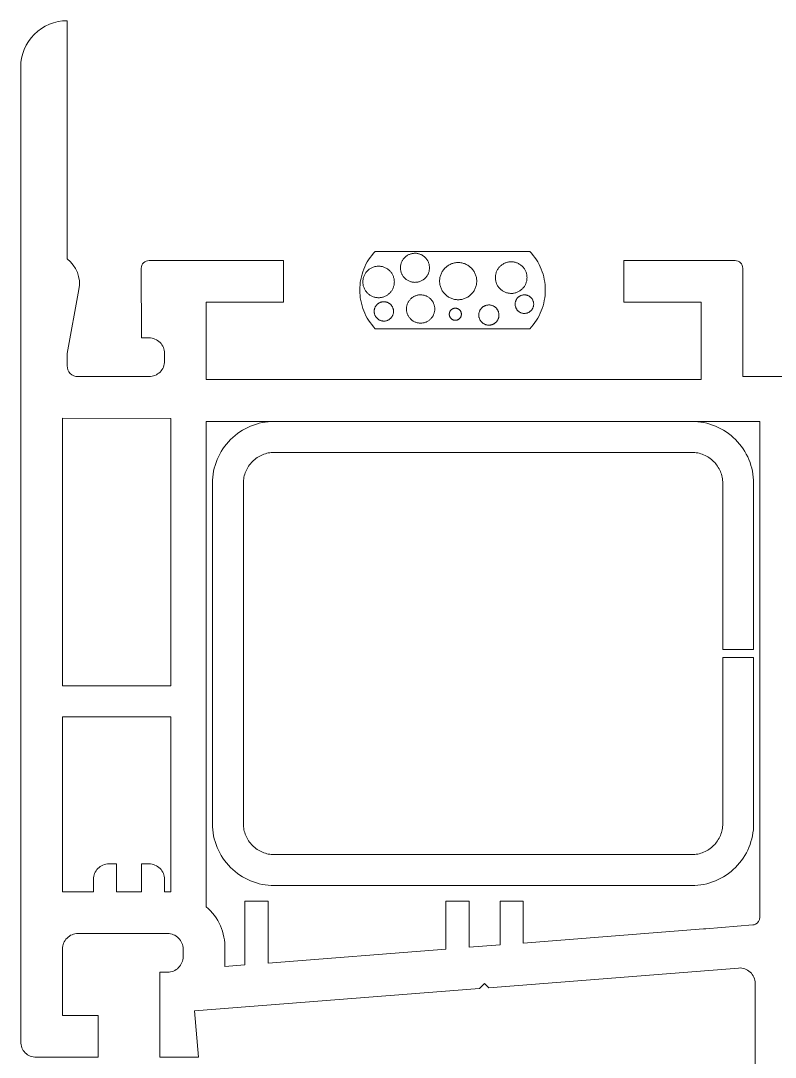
# Model space of a CAD drawing. Header units: centimetres. Extents: x 16433 to 114398, y -50094 to -12305.
# Drawn here: x 66731.34 to 66736.22, y -38593.66 to -38586.96 of the extents above; entities that cross this region are included whole.
import ezdxf

# ---------------------------------------------------------------- set-up
doc = ezdxf.new("R2010")
doc.units = ezdxf.units.CM
doc.header["$LTSCALE"] = 0.5
doc.layers.get('0').update_dxf_attribs({"linetype": 'CONTINUOUS'})
doc.layers.add('0-Coupe A.3', color=7, linetype='CONTINUOUS')

# ---------------------------------------------------------------- blocks, each defined once
blk = doc.blocks.new('Groupe-369-1')
at = {"color": 7, "linetype": 'Continuous', "lineweight": 5, "flags": 128}
blk.add_lwpolyline([(10390.9683, -46989.3162), (10391.1506, -46990.279), (10390.4628, -46990.4093, 0.414214), (10390.423, -46990.4677), (10390.557, -46991.1751), (10390.8223, -46991.1249), (10390.7292, -46990.6336), (10391.2205, -46990.5406), (10391.8159, -46993.6847), (10391.3247, -46993.7778), (10391.2316, -46993.2865), (10390.9663, -46993.3367), (10391.1282, -46994.1915, 0.414214), (10391.1866, -46994.2314), (10391.6288, -46994.1476), (10391.6195, -46994.0985, -0.414214), (10391.6991, -46993.9816), (10391.7483, -46993.9723, -0.414214), (10391.8651, -46994.052), (10391.9507, -46994.5039, -0.414214), (10391.895, -46994.5857), (10391.8164, -46994.6006), (10391.3958, -46994.6023, 0.285002), (10391.217, -46994.7141), (10389.7039, -46995.0007, 0.414214), (10390.0545, -46995.2396), (10396.2445, -46994.0674, 0.414214), (10396.3241, -46993.9505), (10396.2497, -46993.5575), (10395.9844, -46993.6077), (10396.0272, -46993.8337), (10395.6047, -46993.9137, -0.414214), (10395.4878, -46993.8341), (10395.3799, -46993.2642, -0.414214), (10395.4596, -46993.1474), (10395.5087, -46993.138, -0.414214), (10395.6256, -46993.2177), (10395.6349, -46993.2668), (10396.1753, -46993.1645), (10396.1287, -46992.9188), (10395.8389, -46993.0005), (10395.3532, -46991.216), (10395.3152, -46991.19), (10395.3373, -46991.1575), (10394.9121, -46989.595, -0.437409), (10394.99, -46989.4705), (10396.4905, -46989.1863)], format="xyb", dxfattribs=at)
for points in [[(10394.5266, -46989.5277), (10394.5643, -46989.5206, -0.285121), (10394.6135, -46989.5396, -0.095602), (10394.6218, -46989.5566), (10394.7019, -46989.8508), (10394.7054, -46989.8636), (10395.0127, -46990.9929), (10394.7456, -46991.0435), (10394.7735, -46991.1908), (10395.0522, -46991.1381), (10395.1049, -46991.3316), (10394.8107, -46991.3873), (10394.8387, -46991.5347), (10395.1444, -46991.4768), (10395.4473, -46992.5899), (10395.0526, -46992.6646), (10395.0806, -46992.812), (10395.4868, -46992.7351), (10395.5211, -46992.8609), (10395.4585, -46992.8728), (10395.4093, -46992.8821, 0.228871), (10395.1637, -46993.0507), (10392.0812, -46993.6345), (10391.4151, -46990.117), (10394.5266, -46989.5277)], [(10394.0006, -46993.5051), (10395.1109, -46993.2948), (10395.1184, -46993.3341), (10395.0398, -46993.349, 0.414214), (10394.9601, -46993.4659), (10394.9694, -46993.515), (10395.1463, -46993.4815), (10395.176, -46993.6387), (10394.9992, -46993.6722), (10395.0085, -46993.7213, 0.414214), (10395.1253, -46993.801), (10395.2039, -46993.7861), (10395.2412, -46993.9826), (10394.1309, -46994.1928), (10394.0006, -46993.5051)]]:
    blk.add_lwpolyline(points, format="xyb", close=True, dxfattribs=at)
blk.add_lwpolyline([(10393.8041, -46993.5423), (10393.9344, -46994.2301), (10392.2346, -46994.552), (10392.1044, -46993.8642), (10393.8041, -46993.5423)], close=True, dxfattribs=at)
at = {"color": 7, "linetype": 'Continuous', "lineweight": 5}
blk.add_polyline3d([(10394.4446, -46989.9911, 0), (10394.9469, -46992.6439, 0), (10394.9501, -46992.6633, 0), (10394.9523, -46992.6828, 0), (10394.9536, -46992.7024, 0), (10394.9539, -46992.722, 0), (10394.9532, -46992.7417, 0), (10394.9516, -46992.7612, 0), (10394.949, -46992.7807, 0), (10394.9455, -46992.8, 0), (10394.941, -46992.8191, 0), (10394.9356, -46992.838, 0), (10394.9293, -46992.8566, 0), (10394.9221, -46992.8748, 0), (10394.9139, -46992.8927, 0), (10394.9049, -46992.9102, 0), (10394.8951, -46992.9272, 0), (10394.8845, -46992.9436, 0), (10394.873, -46992.9596, 0), (10394.8608, -46992.975, 0), (10394.8478, -46992.9897, 0), (10394.8342, -46993.0038, 0), (10394.8198, -46993.0172, 0), (10394.8048, -46993.0299, 0), (10394.7892, -46993.0418, 0), (10394.7731, -46993.053, 0), (10394.7564, -46993.0633, 0), (10394.7392, -46993.0729, 0), (10394.7216, -46993.0815, 0), (10394.7036, -46993.0893, 0), (10394.6852, -46993.0962, 0), (10394.6665, -46993.1022, 0), (10394.6476, -46993.1073, 0), (10394.6284, -46993.1114, 0), (10392.4668, -46993.5207, 0), (10392.4474, -46993.5239, 0), (10392.4279, -46993.5261, 0), (10392.4083, -46993.5274, 0), (10392.3887, -46993.5277, 0), (10392.3691, -46993.5271, 0), (10392.3495, -46993.5254, 0), (10392.33, -46993.5228, 0), (10392.3107, -46993.5193, 0), (10392.2916, -46993.5148, 0), (10392.2727, -46993.5094, 0), (10392.2541, -46993.5031, 0), (10392.2359, -46993.4959, 0), (10392.218, -46993.4877, 0), (10392.2006, -46993.4788, 0), (10392.1836, -46993.4689, 0), (10392.1671, -46993.4583, 0), (10392.1511, -46993.4468, 0), (10392.1358, -46993.4346, 0), (10392.121, -46993.4216, 0), (10392.1069, -46993.408, 0), (10392.0935, -46993.3936, 0), (10392.0808, -46993.3786, 0), (10392.0689, -46993.363, 0), (10392.0577, -46993.3469, 0), (10392.0474, -46993.3302, 0), (10392.0379, -46993.313, 0), (10392.0292, -46993.2954, 0), (10392.0214, -46993.2774, 0), (10392.0145, -46993.259, 0), (10392.0085, -46993.2403, 0), (10392.0035, -46993.2214, 0), (10391.9993, -46993.2022, 0), (10391.4969, -46990.5493, 0), (10391.4938, -46990.5299, 0), (10391.4915, -46990.5104, 0), (10391.4903, -46990.4908, 0), (10391.49, -46990.4712, 0), (10391.4906, -46990.4516, 0), (10391.4923, -46990.432, 0), (10391.4948, -46990.4126, 0), (10391.4984, -46990.3932, 0), (10391.5029, -46990.3741, 0), (10391.5083, -46990.3553, 0), (10391.5146, -46990.3367, 0), (10391.5218, -46990.3184, 0), (10391.5299, -46990.3005, 0), (10391.5389, -46990.2831, 0), (10391.5488, -46990.2661, 0), (10391.5594, -46990.2496, 0), (10391.5709, -46990.2337, 0), (10391.5831, -46990.2183, 0), (10391.5961, -46990.2035, 0), (10391.6097, -46990.1895, 0), (10391.6241, -46990.176, 0), (10391.6391, -46990.1634, 0), (10391.6546, -46990.1514, 0), (10391.6708, -46990.1403, 0), (10391.6875, -46990.1299, 0), (10391.7046, -46990.1204, 0), (10391.7223, -46990.1117, 0), (10391.7403, -46990.1039, 0), (10391.7587, -46990.097, 0), (10391.7774, -46990.0911, 0), (10391.7963, -46990.086, 0), (10391.8155, -46990.0819, 0), (10392.8718, -46989.8818, 0), (10392.909, -46990.0783, 0), (10391.8527, -46990.2784, 0), (10391.8431, -46990.2804, 0), (10391.8337, -46990.283, 0), (10391.8243, -46990.286, 0), (10391.8151, -46990.2894, 0), (10391.8061, -46990.2933, 0), (10391.7973, -46990.2976, 0), (10391.7887, -46990.3024, 0), (10391.7804, -46990.3076, 0), (10391.7723, -46990.3132, 0), (10391.7645, -46990.3191, 0), (10391.757, -46990.3255, 0), (10391.7498, -46990.3322, 0), (10391.743, -46990.3392, 0), (10391.7365, -46990.3466, 0), (10391.7304, -46990.3543, 0), (10391.7247, -46990.3622, 0), (10391.7194, -46990.3705, 0), (10391.7144, -46990.379, 0), (10391.71, -46990.3877, 0), (10391.7059, -46990.3967, 0), (10391.7023, -46990.4058, 0), (10391.6991, -46990.4151, 0), (10391.6964, -46990.4245, 0), (10391.6942, -46990.4341, 0), (10391.6924, -46990.4437, 0), (10391.6911, -46990.4535, 0), (10391.6903, -46990.4632, 0), (10391.69, -46990.473, 0), (10391.6901, -46990.4829, 0), (10391.6907, -46990.4927, 0), (10391.6919, -46990.5024, 0), (10391.6934, -46990.5121, 0), (10392.1958, -46993.1649, 0), (10392.1979, -46993.1745, 0), (10392.2004, -46993.184, 0), (10392.2034, -46993.1934, 0), (10392.2069, -46993.2026, 0), (10392.2108, -46993.2116, 0), (10392.2151, -46993.2204, 0), (10392.2199, -46993.229, 0), (10392.225, -46993.2373, 0), (10392.2306, -46993.2454, 0), (10392.2366, -46993.2532, 0), (10392.2429, -46993.2607, 0), (10392.2496, -46993.2678, 0), (10392.2567, -46993.2747, 0), (10392.2641, -46993.2812, 0), (10392.2717, -46993.2873, 0), (10392.2797, -46993.293, 0), (10392.288, -46993.2983, 0), (10392.2965, -46993.3032, 0), (10392.3052, -46993.3077, 0), (10392.3141, -46993.3118, 0), (10392.3232, -46993.3154, 0), (10392.3325, -46993.3186, 0), (10392.342, -46993.3213, 0), (10392.3515, -46993.3235, 0), (10392.3612, -46993.3253, 0), (10392.3709, -46993.3266, 0), (10392.3807, -46993.3274, 0), (10392.3905, -46993.3277, 0), (10392.4003, -46993.3276, 0), (10392.4101, -46993.3269, 0), (10392.4199, -46993.3258, 0), (10392.4296, -46993.3242, 0), (10394.5911, -46992.9149, 0), (10394.6007, -46992.9128, 0), (10394.6102, -46992.9103, 0), (10394.6196, -46992.9073, 0), (10394.6288, -46992.9038, 0), (10394.6378, -46992.9, 0), (10394.6466, -46992.8956, 0), (10394.6552, -46992.8909, 0), (10394.6635, -46992.8857, 0), (10394.6716, -46992.8801, 0), (10394.6794, -46992.8741, 0), (10394.6869, -46992.8678, 0), (10394.694, -46992.8611, 0), (10394.7009, -46992.854, 0), (10394.7074, -46992.8467, 0), (10394.7135, -46992.839, 0), (10394.7192, -46992.831, 0), (10394.7245, -46992.8228, 0), (10394.7294, -46992.8143, 0), (10394.7339, -46992.8055, 0), (10394.738, -46992.7966, 0), (10394.7416, -46992.7875, 0), (10394.7448, -46992.7782, 0), (10394.7475, -46992.7688, 0), (10394.7497, -46992.7592, 0), (10394.7515, -46992.7495, 0), (10394.7528, -46992.7398, 0), (10394.7536, -46992.73, 0), (10394.7539, -46992.7202, 0), (10394.7538, -46992.7104, 0), (10394.7531, -46992.7006, 0), (10394.752, -46992.6908, 0), (10394.7504, -46992.6812, 0), (10394.248, -46990.0283, 0), (10394.246, -46990.0187, 0), (10394.2434, -46990.0092, 0), (10394.2405, -46989.9999, 0), (10394.237, -46989.9907, 0), (10394.2331, -46989.9817, 0), (10394.2288, -46989.9729, 0), (10394.224, -46989.9643, 0), (10394.2188, -46989.9559, 0), (10394.2133, -46989.9479, 0), (10394.2073, -46989.9401, 0), (10394.201, -46989.9326, 0), (10394.1943, -46989.9254, 0), (10394.1872, -46989.9186, 0), (10394.1798, -46989.9121, 0), (10394.1721, -46989.906, 0), (10394.1642, -46989.9003, 0), (10394.1559, -46989.8949, 0), (10394.1474, -46989.89, 0), (10394.1387, -46989.8855, 0), (10394.1298, -46989.8815, 0), (10394.1206, -46989.8778, 0), (10394.1113, -46989.8747, 0), (10394.1019, -46989.872, 0), (10394.0924, -46989.8697, 0), (10394.0827, -46989.868, 0), (10394.073, -46989.8667, 0), (10394.0632, -46989.8659, 0), (10394.0534, -46989.8655, 0), (10394.0436, -46989.8657, 0), (10394.0338, -46989.8663, 0), (10394.024, -46989.8674, 0), (10394.0143, -46989.869, 0), (10392.9581, -46990.069, 0), (10392.9209, -46989.8725, 0), (10393.9771, -46989.6725, 0), (10393.9965, -46989.6693, 0), (10394.016, -46989.6671, 0), (10394.0356, -46989.6658, 0), (10394.0552, -46989.6655, 0), (10394.0748, -46989.6662, 0), (10394.0944, -46989.6678, 0), (10394.1139, -46989.6704, 0), (10394.1332, -46989.6739, 0), (10394.1523, -46989.6784, 0), (10394.1712, -46989.6838, 0), (10394.1897, -46989.6902, 0), (10394.208, -46989.6974, 0), (10394.2259, -46989.7055, 0), (10394.2433, -46989.7145, 0), (10394.2603, -46989.7243, 0), (10394.2768, -46989.735, 0), (10394.2928, -46989.7464, 0), (10394.3081, -46989.7587, 0), (10394.3229, -46989.7716, 0), (10394.337, -46989.7853, 0), (10394.3504, -46989.7996, 0), (10394.3631, -46989.8146, 0), (10394.375, -46989.8302, 0), (10394.3862, -46989.8464, 0), (10394.3965, -46989.863, 0), (10394.406, -46989.8802, 0), (10394.4147, -46989.8978, 0), (10394.4225, -46989.9159, 0), (10394.4294, -46989.9342, 0), (10394.4354, -46989.9529, 0), (10394.4404, -46989.9719, 0), (10394.4446, -46989.9911, 0)], dxfattribs=at)
at = {"color": 9, "linetype": 'Continuous', "lineweight": 5, "true_color": 0xbbbbbb}
for points in [[(10390.7977, -46992.7655, 0), (10390.6116, -46991.783, 0), (10390.622, -46991.7692, 0), (10390.633, -46991.756, 0), (10390.6447, -46991.7432, 0), (10390.6569, -46991.7311, 0), (10390.6697, -46991.7195, 0), (10390.683, -46991.7086, 0), (10390.6969, -46991.6983, 0), (10390.7112, -46991.6887, 0), (10390.7259, -46991.6798, 0), (10390.7411, -46991.6716, 0), (10390.7566, -46991.6641, 0), (10390.7725, -46991.6574, 0), (10390.7887, -46991.6514, 0), (10390.8051, -46991.6462, 0), (10390.8218, -46991.6418, 0), (10390.8386, -46991.6382, 0), (10390.8556, -46991.6354, 0), (10390.8728, -46991.6334, 0), (10390.89, -46991.6322, 0), (10390.9072, -46991.6319, 0), (10390.9244, -46991.6323, 0), (10390.9416, -46991.6336, 0), (10390.9587, -46991.6357, 0), (10390.9757, -46991.6386, 0), (10390.9926, -46991.6423, 0), (10391.0092, -46991.6468, 0), (10391.0256, -46991.6521, 0), (10391.0417, -46991.6582, 0), (10391.0576, -46991.665, 0), (10391.0731, -46991.6726, 0), (10391.0882, -46991.6809, 0), (10391.1029, -46991.6899, 0), (10391.2889, -46992.6725, 0), (10391.2786, -46992.6862, 0), (10391.2675, -46992.6995, 0), (10391.2559, -46992.7122, 0), (10391.2436, -46992.7243, 0), (10391.2308, -46992.7359, 0), (10391.2175, -46992.7468, 0), (10391.2037, -46992.7571, 0), (10391.1894, -46992.7667, 0), (10391.1746, -46992.7756, 0), (10391.1595, -46992.7838, 0), (10391.1439, -46992.7913, 0), (10391.128, -46992.7981, 0), (10391.1119, -46992.804, 0), (10391.0954, -46992.8092, 0), (10391.0788, -46992.8136, 0), (10391.0619, -46992.8172, 0), (10391.0449, -46992.82, 0), (10391.0278, -46992.822, 0), (10391.0106, -46992.8232, 0), (10390.9933, -46992.8236, 0), (10390.9761, -46992.8231, 0), (10390.9589, -46992.8218, 0), (10390.9418, -46992.8197, 0), (10390.9248, -46992.8168, 0), (10390.908, -46992.8131, 0), (10390.8913, -46992.8086, 0), (10390.8749, -46992.8033, 0), (10390.8588, -46992.7972, 0), (10390.843, -46992.7904, 0), (10390.8275, -46992.7828, 0), (10390.8124, -46992.7745, 0), (10390.7977, -46992.7655, 0)], [(10390.9647, -46991.8129, 0), (10390.9676, -46991.8123, 0), (10390.9704, -46991.8115, 0), (10390.9732, -46991.8106, 0), (10390.976, -46991.8096, 0), (10390.9787, -46991.8084, 0), (10390.9813, -46991.8071, 0), (10390.9839, -46991.8057, 0), (10390.9864, -46991.8041, 0), (10390.9888, -46991.8025, 0), (10390.9912, -46991.8007, 0), (10390.9934, -46991.7988, 0), (10390.9956, -46991.7968, 0), (10390.9976, -46991.7946, 0), (10390.9996, -46991.7924, 0), (10391.0014, -46991.7901, 0), (10391.0031, -46991.7877, 0), (10391.0047, -46991.7853, 0), (10391.0062, -46991.7827, 0), (10391.0075, -46991.7801, 0), (10391.0088, -46991.7774, 0), (10391.0098, -46991.7747, 0), (10391.0108, -46991.7719, 0), (10391.0116, -46991.769, 0), (10391.0123, -46991.7662, 0), (10391.0128, -46991.7633, 0), (10391.0132, -46991.7604, 0), (10391.0134, -46991.7574, 0), (10391.0135, -46991.7545, 0), (10391.0135, -46991.7515, 0), (10391.0133, -46991.7486, 0), (10391.013, -46991.7457, 0), (10391.0125, -46991.7428, 0), (10391.0119, -46991.7399, 0), (10391.0111, -46991.737, 0), (10391.0102, -46991.7342, 0), (10391.0092, -46991.7315, 0), (10391.008, -46991.7288, 0), (10391.0067, -46991.7261, 0), (10391.0053, -46991.7235, 0), (10391.0037, -46991.721, 0), (10391.0021, -46991.7186, 0), (10391.0003, -46991.7163, 0), (10390.9984, -46991.714, 0), (10390.9964, -46991.7119, 0), (10390.9942, -46991.7098, 0), (10390.992, -46991.7079, 0), (10390.9897, -46991.706, 0), (10390.9873, -46991.7043, 0), (10390.9848, -46991.7027, 0), (10390.9823, -46991.7012, 0), (10390.9797, -46991.6999, 0), (10390.977, -46991.6987, 0), (10390.9743, -46991.6976, 0), (10390.9715, -46991.6966, 0), (10390.9686, -46991.6958, 0), (10390.9658, -46991.6952, 0), (10390.9629, -46991.6946, 0), (10390.9599, -46991.6942, 0), (10390.957, -46991.694, 0), (10390.9541, -46991.6939, 0), (10390.9511, -46991.6939, 0), (10390.9482, -46991.6941, 0), (10390.9453, -46991.6945, 0), (10390.9423, -46991.6949, 0), (10390.9395, -46991.6956, 0), (10390.9366, -46991.6963, 0), (10390.9338, -46991.6972, 0), (10390.9311, -46991.6983, 0), (10390.9283, -46991.6994, 0), (10390.9257, -46991.7007, 0), (10390.9231, -46991.7022, 0), (10390.9206, -46991.7037, 0), (10390.9182, -46991.7054, 0), (10390.9159, -46991.7072, 0), (10390.9136, -46991.7091, 0), (10390.9115, -46991.7111, 0), (10390.9094, -46991.7132, 0), (10390.9075, -46991.7154, 0), (10390.9056, -46991.7177, 0), (10390.9039, -46991.7201, 0), (10390.9023, -46991.7226, 0), (10390.9008, -46991.7251, 0), (10390.8995, -46991.7278, 0), (10390.8983, -46991.7304, 0), (10390.8972, -46991.7332, 0), (10390.8962, -46991.736, 0), (10390.8954, -46991.7388, 0), (10390.8947, -46991.7417, 0), (10390.8942, -46991.7446, 0), (10390.8938, -46991.7475, 0), (10390.8936, -46991.7504, 0), (10390.8935, -46991.7534, 0), (10390.8935, -46991.7563, 0), (10390.8937, -46991.7593, 0), (10390.8941, -46991.7622, 0), (10390.8945, -46991.7651, 0), (10390.8951, -46991.768, 0), (10390.8959, -46991.7708, 0), (10390.8968, -46991.7736, 0), (10390.8978, -46991.7764, 0), (10390.899, -46991.7791, 0), (10390.9003, -46991.7817, 0), (10390.9017, -46991.7843, 0), (10390.9033, -46991.7868, 0), (10390.905, -46991.7892, 0), (10390.9068, -46991.7916, 0), (10390.9087, -46991.7938, 0), (10390.9107, -46991.796, 0), (10390.9128, -46991.798, 0), (10390.915, -46991.8, 0), (10390.9173, -46991.8018, 0), (10390.9197, -46991.8035, 0), (10390.9222, -46991.8051, 0), (10390.9247, -46991.8066, 0), (10390.9273, -46991.808, 0), (10390.93, -46991.8092, 0), (10390.9328, -46991.8103, 0), (10390.9356, -46991.8112, 0), (10390.9384, -46991.812, 0), (10390.9413, -46991.8127, 0), (10390.9442, -46991.8132, 0), (10390.9471, -46991.8136, 0), (10390.95, -46991.8139, 0), (10390.953, -46991.814, 0), (10390.9559, -46991.8139, 0), (10390.9588, -46991.8137, 0), (10390.9618, -46991.8134, 0), (10390.9647, -46991.8129, 0)], [(10390.7817, -46991.7694, 0), (10390.7768, -46991.7704, 0), (10390.7719, -46991.7717, 0), (10390.7672, -46991.7733, 0), (10390.7625, -46991.775, 0), (10390.7579, -46991.777, 0), (10390.7534, -46991.7792, 0), (10390.749, -46991.7817, 0), (10390.7447, -46991.7843, 0), (10390.7406, -46991.7872, 0), (10390.7366, -46991.7902, 0), (10390.7328, -46991.7935, 0), (10390.7291, -46991.7969, 0), (10390.7256, -46991.8005, 0), (10390.7223, -46991.8043, 0), (10390.7192, -46991.8082, 0), (10390.7162, -46991.8123, 0), (10390.7135, -46991.8165, 0), (10390.711, -46991.8208, 0), (10390.7087, -46991.8253, 0), (10390.7066, -46991.8298, 0), (10390.7048, -46991.8345, 0), (10390.7031, -46991.8393, 0), (10390.7018, -46991.8441, 0), (10390.7006, -46991.849, 0), (10390.6997, -46991.8539, 0), (10390.6991, -46991.8589, 0), (10390.6986, -46991.8639, 0), (10390.6985, -46991.8689, 0), (10390.6985, -46991.8739, 0), (10390.6989, -46991.8789, 0), (10390.6994, -46991.8839, 0), (10390.7003, -46991.8889, 0), (10390.7013, -46991.8938, 0), (10390.7026, -46991.8986, 0), (10390.7041, -46991.9034, 0), (10390.7059, -46991.9081, 0), (10390.7079, -46991.9127, 0), (10390.7101, -46991.9172, 0), (10390.7125, -46991.9216, 0), (10390.7152, -46991.9259, 0), (10390.718, -46991.93, 0), (10390.7211, -46991.934, 0), (10390.7243, -46991.9378, 0), (10390.7278, -46991.9415, 0), (10390.7314, -46991.945, 0), (10390.7351, -46991.9483, 0), (10390.7391, -46991.9514, 0), (10390.7431, -46991.9544, 0), (10390.7474, -46991.9571, 0), (10390.7517, -46991.9596, 0), (10390.7562, -46991.9619, 0), (10390.7607, -46991.964, 0), (10390.7654, -46991.9658, 0), (10390.7701, -46991.9674, 0), (10390.775, -46991.9688, 0), (10390.7799, -46991.97, 0), (10390.7848, -46991.9709, 0), (10390.7898, -46991.9715, 0), (10390.7948, -46991.9719, 0), (10390.7998, -46991.9721, 0), (10390.8048, -46991.972, 0), (10390.8098, -46991.9717, 0), (10390.8148, -46991.9711, 0), (10390.8198, -46991.9703, 0), (10390.8247, -46991.9693, 0), (10390.8295, -46991.968, 0), (10390.8343, -46991.9664, 0), (10390.839, -46991.9647, 0), (10390.8436, -46991.9627, 0), (10390.8481, -46991.9605, 0), (10390.8525, -46991.958, 0), (10390.8568, -46991.9554, 0), (10390.8609, -46991.9525, 0), (10390.8649, -46991.9495, 0), (10390.8687, -46991.9462, 0), (10390.8724, -46991.9428, 0), (10390.8759, -46991.9392, 0), (10390.8792, -46991.9354, 0), (10390.8823, -46991.9315, 0), (10390.8852, -46991.9274, 0), (10390.888, -46991.9232, 0), (10390.8905, -46991.9189, 0), (10390.8928, -46991.9144, 0), (10390.8948, -46991.9098, 0), (10390.8967, -46991.9052, 0), (10390.8983, -46991.9004, 0), (10390.8997, -46991.8956, 0), (10390.9008, -46991.8907, 0), (10390.9017, -46991.8858, 0), (10390.9024, -46991.8808, 0), (10390.9028, -46991.8758, 0), (10390.903, -46991.8708, 0), (10390.9029, -46991.8658, 0), (10390.9026, -46991.8608, 0), (10390.902, -46991.8558, 0), (10390.9012, -46991.8508, 0), (10390.9001, -46991.8459, 0), (10390.8989, -46991.8411, 0), (10390.8973, -46991.8363, 0), (10390.8956, -46991.8316, 0), (10390.8936, -46991.827, 0), (10390.8914, -46991.8225, 0), (10390.8889, -46991.8181, 0), (10390.8863, -46991.8138, 0), (10390.8834, -46991.8097, 0), (10390.8804, -46991.8057, 0), (10390.8771, -46991.8019, 0), (10390.8737, -46991.7982, 0), (10390.8701, -46991.7947, 0), (10390.8663, -46991.7914, 0), (10390.8624, -46991.7883, 0), (10390.8583, -46991.7853, 0), (10390.8541, -46991.7826, 0), (10390.8498, -46991.7801, 0), (10390.8453, -46991.7778, 0), (10390.8407, -46991.7757, 0), (10390.8361, -46991.7739, 0), (10390.8313, -46991.7723, 0), (10390.8265, -46991.7709, 0), (10390.8216, -46991.7697, 0), (10390.8167, -46991.7688, 0), (10390.8117, -46991.7682, 0), (10390.8067, -46991.7678, 0), (10390.8017, -46991.7676, 0), (10390.7966, -46991.7677, 0), (10390.7916, -46991.768, 0), (10390.7867, -46991.7686, 0), (10390.7817, -46991.7694, 0)], [(10391.0777, -46992.0308, 0), (10391.0808, -46992.0301, 0), (10391.0839, -46992.0293, 0), (10391.087, -46992.0283, 0), (10391.09, -46992.0272, 0), (10391.0929, -46992.0259, 0), (10391.0958, -46992.0245, 0), (10391.0986, -46992.023, 0), (10391.1013, -46992.0213, 0), (10391.1039, -46992.0195, 0), (10391.1065, -46992.0175, 0), (10391.1089, -46992.0154, 0), (10391.1113, -46992.0133, 0), (10391.1135, -46992.011, 0), (10391.1156, -46992.0086, 0), (10391.1176, -46992.006, 0), (10391.1195, -46992.0034, 0), (10391.1212, -46992.0008, 0), (10391.1228, -46991.998, 0), (10391.1243, -46991.9951, 0), (10391.1256, -46991.9922, 0), (10391.1268, -46991.9892, 0), (10391.1278, -46991.9862, 0), (10391.1287, -46991.9831, 0), (10391.1294, -46991.98, 0), (10391.13, -46991.9769, 0), (10391.1304, -46991.9737, 0), (10391.1307, -46991.9705, 0), (10391.1308, -46991.9673, 0), (10391.1307, -46991.9641, 0), (10391.1305, -46991.9609, 0), (10391.1302, -46991.9577, 0), (10391.1296, -46991.9546, 0), (10391.129, -46991.9514, 0), (10391.1282, -46991.9483, 0), (10391.1272, -46991.9453, 0), (10391.126, -46991.9423, 0), (10391.1248, -46991.9393, 0), (10391.1234, -46991.9365, 0), (10391.1218, -46991.9337, 0), (10391.1201, -46991.9309, 0), (10391.1183, -46991.9283, 0), (10391.1164, -46991.9258, 0), (10391.1143, -46991.9233, 0), (10391.1121, -46991.921, 0), (10391.1098, -46991.9187, 0), (10391.1074, -46991.9166, 0), (10391.1049, -46991.9146, 0), (10391.1023, -46991.9128, 0), (10391.0996, -46991.911, 0), (10391.0968, -46991.9094, 0), (10391.094, -46991.908, 0), (10391.0911, -46991.9066, 0), (10391.0881, -46991.9055, 0), (10391.085, -46991.9044, 0), (10391.082, -46991.9035, 0), (10391.0789, -46991.9028, 0), (10391.0757, -46991.9022, 0), (10391.0725, -46991.9018, 0), (10391.0693, -46991.9015, 0), (10391.0661, -46991.9014, 0), (10391.0629, -46991.9015, 0), (10391.0597, -46991.9017, 0), (10391.0566, -46991.9021, 0), (10391.0534, -46991.9026, 0), (10391.0503, -46991.9033, 0), (10391.0472, -46991.9041, 0), (10391.0441, -46991.9051, 0), (10391.0411, -46991.9062, 0), (10391.0382, -46991.9074, 0), (10391.0353, -46991.9089, 0), (10391.0325, -46991.9104, 0), (10391.0298, -46991.9121, 0), (10391.0271, -46991.9139, 0), (10391.0246, -46991.9159, 0), (10391.0222, -46991.9179, 0), (10391.0198, -46991.9201, 0), (10391.0176, -46991.9224, 0), (10391.0155, -46991.9248, 0), (10391.0135, -46991.9273, 0), (10391.0116, -46991.9299, 0), (10391.0099, -46991.9326, 0), (10391.0083, -46991.9354, 0), (10391.0068, -46991.9383, 0), (10391.0055, -46991.9412, 0), (10391.0043, -46991.9441, 0), (10391.0033, -46991.9472, 0), (10391.0024, -46991.9503, 0), (10391.0017, -46991.9534, 0), (10391.0011, -46991.9565, 0), (10391.0007, -46991.9597, 0), (10391.0004, -46991.9629, 0), (10391.0003, -46991.9661, 0), (10391.0003, -46991.9693, 0), (10391.0005, -46991.9725, 0), (10391.0009, -46991.9757, 0), (10391.0014, -46991.9788, 0), (10391.0021, -46991.982, 0), (10391.0029, -46991.9851, 0), (10391.0039, -46991.9881, 0), (10391.005, -46991.9911, 0), (10391.0063, -46991.994, 0), (10391.0077, -46991.9969, 0), (10391.0093, -46991.9997, 0), (10391.0109, -46992.0024, 0), (10391.0128, -46992.0051, 0), (10391.0147, -46992.0076, 0), (10391.0168, -46992.0101, 0), (10391.019, -46992.0124, 0), (10391.0213, -46992.0146, 0), (10391.0237, -46992.0168, 0), (10391.0262, -46992.0187, 0), (10391.0288, -46992.0206, 0), (10391.0315, -46992.0224, 0), (10391.0342, -46992.024, 0), (10391.0371, -46992.0254, 0), (10391.04, -46992.0267, 0), (10391.043, -46992.0279, 0), (10391.046, -46992.029, 0), (10391.0491, -46992.0298, 0), (10391.0522, -46992.0306, 0), (10391.0554, -46992.0312, 0), (10391.0585, -46992.0316, 0), (10391.0617, -46992.0318, 0), (10391.0649, -46992.0319, 0), (10391.0681, -46992.0319, 0), (10391.0713, -46992.0317, 0), (10391.0745, -46992.0313, 0), (10391.0777, -46992.0308, 0)], [(10390.8647, -46992.0846, 0), (10390.8589, -46992.0858, 0), (10390.8533, -46992.0874, 0), (10390.8476, -46992.0891, 0), (10390.8421, -46992.0912, 0), (10390.8367, -46992.0936, 0), (10390.8314, -46992.0962, 0), (10390.8263, -46992.099, 0), (10390.8213, -46992.1021, 0), (10390.8164, -46992.1055, 0), (10390.8117, -46992.1091, 0), (10390.8072, -46992.1129, 0), (10390.8029, -46992.1169, 0), (10390.7988, -46992.1211, 0), (10390.7949, -46992.1255, 0), (10390.7913, -46992.1302, 0), (10390.7878, -46992.1349, 0), (10390.7846, -46992.1399, 0), (10390.7817, -46992.145, 0), (10390.779, -46992.1502, 0), (10390.7765, -46992.1556, 0), (10390.7744, -46992.1611, 0), (10390.7725, -46992.1667, 0), (10390.7709, -46992.1723, 0), (10390.7695, -46992.1781, 0), (10390.7684, -46992.1839, 0), (10390.7677, -46992.1897, 0), (10390.7672, -46992.1956, 0), (10390.767, -46992.2015, 0), (10390.7671, -46992.2074, 0), (10390.7675, -46992.2132, 0), (10390.7681, -46992.2191, 0), (10390.7691, -46992.2249, 0), (10390.7703, -46992.2307, 0), (10390.7718, -46992.2364, 0), (10390.7736, -46992.242, 0), (10390.7757, -46992.2475, 0), (10390.778, -46992.2529, 0), (10390.7806, -46992.2582, 0), (10390.7835, -46992.2633, 0), (10390.7866, -46992.2684, 0), (10390.79, -46992.2732, 0), (10390.7935, -46992.2779, 0), (10390.7973, -46992.2824, 0), (10390.8014, -46992.2867, 0), (10390.8056, -46992.2908, 0), (10390.81, -46992.2947, 0), (10390.8146, -46992.2983, 0), (10390.8194, -46992.3018, 0), (10390.8244, -46992.305, 0), (10390.8295, -46992.3079, 0), (10390.8347, -46992.3106, 0), (10390.8401, -46992.3131, 0), (10390.8456, -46992.3152, 0), (10390.8511, -46992.3171, 0), (10390.8568, -46992.3188, 0), (10390.8625, -46992.3201, 0), (10390.8683, -46992.3212, 0), (10390.8742, -46992.3219, 0), (10390.8801, -46992.3224, 0), (10390.8859, -46992.3226, 0), (10390.8918, -46992.3225, 0), (10390.8977, -46992.3222, 0), (10390.9036, -46992.3215, 0), (10390.9094, -46992.3205, 0), (10390.9152, -46992.3193, 0), (10390.9208, -46992.3178, 0), (10390.9265, -46992.316, 0), (10390.932, -46992.3139, 0), (10390.9374, -46992.3116, 0), (10390.9427, -46992.309, 0), (10390.9478, -46992.3061, 0), (10390.9528, -46992.303, 0), (10390.9577, -46992.2997, 0), (10390.9624, -46992.2961, 0), (10390.9669, -46992.2923, 0), (10390.9712, -46992.2882, 0), (10390.9753, -46992.284, 0), (10390.9792, -46992.2796, 0), (10390.9828, -46992.275, 0), (10390.9863, -46992.2702, 0), (10390.9895, -46992.2652, 0), (10390.9924, -46992.2601, 0), (10390.9951, -46992.2549, 0), (10390.9976, -46992.2495, 0), (10390.9997, -46992.2441, 0), (10391.0016, -46992.2385, 0), (10391.0032, -46992.2328, 0), (10391.0046, -46992.2271, 0), (10391.0057, -46992.2213, 0), (10391.0064, -46992.2154, 0), (10391.0069, -46992.2096, 0), (10391.0071, -46992.2037, 0), (10391.007, -46992.1978, 0), (10391.0066, -46992.1919, 0), (10391.006, -46992.186, 0), (10391.005, -46992.1802, 0), (10391.0038, -46992.1745, 0), (10391.0023, -46992.1688, 0), (10391.0005, -46992.1632, 0), (10390.9984, -46992.1576, 0), (10390.9961, -46992.1522, 0), (10390.9935, -46992.1469, 0), (10390.9906, -46992.1418, 0), (10390.9875, -46992.1368, 0), (10390.9841, -46992.1319, 0), (10390.9806, -46992.1273, 0), (10390.9768, -46992.1228, 0), (10390.9727, -46992.1184, 0), (10390.9685, -46992.1143, 0), (10390.9641, -46992.1105, 0), (10390.9595, -46992.1068, 0), (10390.9547, -46992.1033, 0), (10390.9497, -46992.1002, 0), (10390.9446, -46992.0972, 0), (10390.9394, -46992.0945, 0), (10390.934, -46992.0921, 0), (10390.9285, -46992.0899, 0), (10390.923, -46992.088, 0), (10390.9173, -46992.0864, 0), (10390.9116, -46992.085, 0), (10390.9058, -46992.084, 0), (10390.8999, -46992.0832, 0), (10390.894, -46992.0827, 0), (10390.8882, -46992.0825, 0), (10390.8823, -46992.0826, 0), (10390.8764, -46992.083, 0), (10390.8705, -46992.0836, 0), (10390.8647, -46992.0846, 0)], [(10391.108, -46992.2192, 0), (10391.1099, -46992.2188, 0), (10391.1118, -46992.2183, 0), (10391.1136, -46992.2177, 0), (10391.1154, -46992.217, 0), (10391.1172, -46992.2163, 0), (10391.1189, -46992.2154, 0), (10391.1206, -46992.2145, 0), (10391.1222, -46992.2135, 0), (10391.1238, -46992.2124, 0), (10391.1253, -46992.2112, 0), (10391.1268, -46992.21, 0), (10391.1282, -46992.2086, 0), (10391.1295, -46992.2073, 0), (10391.1308, -46992.2058, 0), (10391.132, -46992.2043, 0), (10391.1331, -46992.2028, 0), (10391.1341, -46992.2011, 0), (10391.1351, -46992.1995, 0), (10391.136, -46992.1978, 0), (10391.1368, -46992.196, 0), (10391.1375, -46992.1942, 0), (10391.1381, -46992.1924, 0), (10391.1386, -46992.1906, 0), (10391.1391, -46992.1887, 0), (10391.1394, -46992.1868, 0), (10391.1397, -46992.1849, 0), (10391.1398, -46992.183, 0), (10391.1399, -46992.1811, 0), (10391.1399, -46992.1791, 0), (10391.1397, -46992.1772, 0), (10391.1395, -46992.1753, 0), (10391.1392, -46992.1734, 0), (10391.1388, -46992.1715, 0), (10391.1383, -46992.1697, 0), (10391.1377, -46992.1679, 0), (10391.1371, -46992.1661, 0), (10391.1363, -46992.1643, 0), (10391.1354, -46992.1626, 0), (10391.1345, -46992.1609, 0), (10391.1335, -46992.1593, 0), (10391.1324, -46992.1577, 0), (10391.1312, -46992.1562, 0), (10391.13, -46992.1547, 0), (10391.1287, -46992.1533, 0), (10391.1273, -46992.1519, 0), (10391.1259, -46992.1507, 0), (10391.1244, -46992.1495, 0), (10391.1228, -46992.1484, 0), (10391.1212, -46992.1473, 0), (10391.1195, -46992.1464, 0), (10391.1178, -46992.1455, 0), (10391.1161, -46992.1447, 0), (10391.1143, -46992.144, 0), (10391.1125, -46992.1434, 0), (10391.1106, -46992.1428, 0), (10391.1087, -46992.1424, 0), (10391.1069, -46992.142, 0), (10391.1049, -46992.1418, 0), (10391.103, -46992.1416, 0), (10391.1011, -46992.1416, 0), (10391.0992, -46992.1416, 0), (10391.0973, -46992.1417, 0), (10391.0954, -46992.1419, 0), (10391.0935, -46992.1422, 0), (10391.0916, -46992.1426, 0), (10391.0897, -46992.1431, 0), (10391.0879, -46992.1437, 0), (10391.0861, -46992.1444, 0), (10391.0843, -46992.1452, 0), (10391.0826, -46992.146, 0), (10391.0809, -46992.1469, 0), (10391.0793, -46992.148, 0), (10391.0777, -46992.1491, 0), (10391.0762, -46992.1502, 0), (10391.0747, -46992.1515, 0), (10391.0733, -46992.1528, 0), (10391.072, -46992.1542, 0), (10391.0707, -46992.1556, 0), (10391.0695, -46992.1571, 0), (10391.0684, -46992.1587, 0), (10391.0674, -46992.1603, 0), (10391.0664, -46992.1619, 0), (10391.0655, -46992.1636, 0), (10391.0647, -46992.1654, 0), (10391.064, -46992.1672, 0), (10391.0634, -46992.169, 0), (10391.0629, -46992.1708, 0), (10391.0624, -46992.1727, 0), (10391.0621, -46992.1746, 0), (10391.0618, -46992.1765, 0), (10391.0617, -46992.1784, 0), (10391.0616, -46992.1804, 0), (10391.0616, -46992.1823, 0), (10391.0618, -46992.1842, 0), (10391.062, -46992.1861, 0), (10391.0623, -46992.188, 0), (10391.0627, -46992.1899, 0), (10391.0632, -46992.1917, 0), (10391.0638, -46992.1936, 0), (10391.0644, -46992.1954, 0), (10391.0652, -46992.1971, 0), (10391.0661, -46992.1988, 0), (10391.067, -46992.2005, 0), (10391.068, -46992.2022, 0), (10391.0691, -46992.2037, 0), (10391.0703, -46992.2053, 0), (10391.0715, -46992.2067, 0), (10391.0728, -46992.2081, 0), (10391.0742, -46992.2095, 0), (10391.0756, -46992.2107, 0), (10391.0771, -46992.2119, 0), (10391.0787, -46992.2131, 0), (10391.0803, -46992.2141, 0), (10391.082, -46992.2151, 0), (10391.0837, -46992.2159, 0), (10391.0854, -46992.2167, 0), (10391.0872, -46992.2175, 0), (10391.089, -46992.2181, 0), (10391.0909, -46992.2186, 0), (10391.0928, -46992.219, 0), (10391.0947, -46992.2194, 0), (10391.0966, -46992.2196, 0), (10391.0985, -46992.2198, 0), (10391.1004, -46992.2199, 0), (10391.1023, -46992.2198, 0), (10391.1042, -46992.2197, 0), (10391.1061, -46992.2195, 0), (10391.108, -46992.2192, 0)], [(10391.1262, -46992.4976, 0), (10391.1306, -46992.4967, 0), (10391.135, -46992.4955, 0), (10391.1392, -46992.4941, 0), (10391.1434, -46992.4926, 0), (10391.1475, -46992.4908, 0), (10391.1516, -46992.4888, 0), (10391.1555, -46992.4866, 0), (10391.1593, -46992.4843, 0), (10391.163, -46992.4817, 0), (10391.1666, -46992.479, 0), (10391.17, -46992.4761, 0), (10391.1733, -46992.473, 0), (10391.1764, -46992.4698, 0), (10391.1794, -46992.4664, 0), (10391.1822, -46992.4629, 0), (10391.1848, -46992.4593, 0), (10391.1872, -46992.4555, 0), (10391.1895, -46992.4516, 0), (10391.1915, -46992.4476, 0), (10391.1934, -46992.4435, 0), (10391.195, -46992.4394, 0), (10391.1965, -46992.4351, 0), (10391.1977, -46992.4308, 0), (10391.1987, -46992.4264, 0), (10391.1995, -46992.422, 0), (10391.2001, -46992.4176, 0), (10391.2005, -46992.4131, 0), (10391.2006, -46992.4086, 0), (10391.2006, -46992.4041, 0), (10391.2003, -46992.3996, 0), (10391.1998, -46992.3952, 0), (10391.1991, -46992.3908, 0), (10391.1981, -46992.3864, 0), (10391.197, -46992.382, 0), (10391.1956, -46992.3778, 0), (10391.194, -46992.3736, 0), (10391.1922, -46992.3694, 0), (10391.1902, -46992.3654, 0), (10391.1881, -46992.3615, 0), (10391.1857, -46992.3577, 0), (10391.1832, -46992.354, 0), (10391.1804, -46992.3504, 0), (10391.1775, -46992.347, 0), (10391.1745, -46992.3437, 0), (10391.1712, -46992.3406, 0), (10391.1679, -46992.3376, 0), (10391.1644, -46992.3348, 0), (10391.1607, -46992.3322, 0), (10391.1569, -46992.3298, 0), (10391.1531, -46992.3275, 0), (10391.1491, -46992.3255, 0), (10391.145, -46992.3236, 0), (10391.1408, -46992.322, 0), (10391.1366, -46992.3205, 0), (10391.1322, -46992.3193, 0), (10391.1279, -46992.3183, 0), (10391.1235, -46992.3175, 0), (10391.119, -46992.3169, 0), (10391.1145, -46992.3165, 0), (10391.1101, -46992.3163, 0), (10391.1056, -46992.3164, 0), (10391.1011, -46992.3167, 0), (10391.0966, -46992.3172, 0), (10391.0922, -46992.3179, 0), (10391.0878, -46992.3189, 0), (10391.0835, -46992.32, 0), (10391.0792, -46992.3214, 0), (10391.075, -46992.323, 0), (10391.0709, -46992.3248, 0), (10391.0669, -46992.3267, 0), (10391.0629, -46992.3289, 0), (10391.0591, -46992.3313, 0), (10391.0554, -46992.3338, 0), (10391.0519, -46992.3366, 0), (10391.0484, -46992.3395, 0), (10391.0452, -46992.3425, 0), (10391.042, -46992.3457, 0), (10391.0391, -46992.3491, 0), (10391.0363, -46992.3526, 0), (10391.0337, -46992.3563, 0), (10391.0312, -46992.36, 0), (10391.029, -46992.3639, 0), (10391.0269, -46992.3679, 0), (10391.0251, -46992.372, 0), (10391.0234, -46992.3762, 0), (10391.022, -46992.3804, 0), (10391.0207, -46992.3847, 0), (10391.0197, -46992.3891, 0), (10391.0189, -46992.3935, 0), (10391.0183, -46992.398, 0), (10391.0179, -46992.4024, 0), (10391.0178, -46992.4069, 0), (10391.0179, -46992.4114, 0), (10391.0181, -46992.4159, 0), (10391.0187, -46992.4204, 0), (10391.0194, -46992.4248, 0), (10391.0203, -46992.4292, 0), (10391.0215, -46992.4335, 0), (10391.0228, -46992.4378, 0), (10391.0244, -46992.442, 0), (10391.0262, -46992.4461, 0), (10391.0282, -46992.4501, 0), (10391.0304, -46992.4541, 0), (10391.0327, -46992.4579, 0), (10391.0353, -46992.4616, 0), (10391.038, -46992.4651, 0), (10391.0409, -46992.4685, 0), (10391.044, -46992.4718, 0), (10391.0472, -46992.475, 0), (10391.0506, -46992.4779, 0), (10391.0541, -46992.4807, 0), (10391.0577, -46992.4833, 0), (10391.0615, -46992.4858, 0), (10391.0654, -46992.488, 0), (10391.0694, -46992.4901, 0), (10391.0735, -46992.4919, 0), (10391.0776, -46992.4936, 0), (10391.0819, -46992.495, 0), (10391.0862, -46992.4963, 0), (10391.0906, -46992.4973, 0), (10391.095, -46992.4981, 0), (10391.0994, -46992.4987, 0), (10391.1039, -46992.4991, 0), (10391.1084, -46992.4992, 0), (10391.1129, -46992.4991, 0), (10391.1173, -46992.4988, 0), (10391.1218, -46992.4983, 0), (10391.1262, -46992.4976, 0)], [(10390.8369, -46992.4009, 0), (10390.8324, -46992.4019, 0), (10390.828, -46992.4031, 0), (10390.8236, -46992.4045, 0), (10390.8193, -46992.4061, 0), (10390.815, -46992.4079, 0), (10390.8109, -46992.41, 0), (10390.8069, -46992.4122, 0), (10390.8029, -46992.4146, 0), (10390.7992, -46992.4173, 0), (10390.7955, -46992.4201, 0), (10390.792, -46992.423, 0), (10390.7886, -46992.4262, 0), (10390.7854, -46992.4295, 0), (10390.7823, -46992.433, 0), (10390.7795, -46992.4366, 0), (10390.7768, -46992.4403, 0), (10390.7743, -46992.4442, 0), (10390.772, -46992.4482, 0), (10390.7699, -46992.4523, 0), (10390.768, -46992.4565, 0), (10390.7663, -46992.4608, 0), (10390.7648, -46992.4651, 0), (10390.7635, -46992.4696, 0), (10390.7624, -46992.4741, 0), (10390.7616, -46992.4786, 0), (10390.761, -46992.4832, 0), (10390.7606, -46992.4878, 0), (10390.7605, -46992.4924, 0), (10390.7605, -46992.497, 0), (10390.7608, -46992.5016, 0), (10390.7614, -46992.5062, 0), (10390.7621, -46992.5107, 0), (10390.7631, -46992.5152, 0), (10390.7643, -46992.5197, 0), (10390.7657, -46992.5241, 0), (10390.7673, -46992.5284, 0), (10390.7691, -46992.5326, 0), (10390.7712, -46992.5368, 0), (10390.7734, -46992.5408, 0), (10390.7758, -46992.5447, 0), (10390.7784, -46992.5485, 0), (10390.7813, -46992.5522, 0), (10390.7842, -46992.5557, 0), (10390.7874, -46992.5591, 0), (10390.7907, -46992.5623, 0), (10390.7942, -46992.5653, 0), (10390.7978, -46992.5682, 0), (10390.8015, -46992.5709, 0), (10390.8054, -46992.5734, 0), (10390.8094, -46992.5757, 0), (10390.8135, -46992.5778, 0), (10390.8177, -46992.5797, 0), (10390.822, -46992.5814, 0), (10390.8263, -46992.5829, 0), (10390.8308, -46992.5842, 0), (10390.8353, -46992.5852, 0), (10390.8398, -46992.5861, 0), (10390.8444, -46992.5867, 0), (10390.849, -46992.5871, 0), (10390.8536, -46992.5872, 0), (10390.8582, -46992.5871, 0), (10390.8628, -46992.5868, 0), (10390.8674, -46992.5863, 0), (10390.8719, -46992.5856, 0), (10390.8764, -46992.5846, 0), (10390.8809, -46992.5834, 0), (10390.8853, -46992.582, 0), (10390.8896, -46992.5804, 0), (10390.8938, -46992.5786, 0), (10390.898, -46992.5765, 0), (10390.902, -46992.5743, 0), (10390.9059, -46992.5719, 0), (10390.9097, -46992.5692, 0), (10390.9134, -46992.5664, 0), (10390.9169, -46992.5634, 0), (10390.9203, -46992.5603, 0), (10390.9235, -46992.557, 0), (10390.9265, -46992.5535, 0), (10390.9294, -46992.5499, 0), (10390.9321, -46992.5462, 0), (10390.9346, -46992.5423, 0), (10390.9369, -46992.5383, 0), (10390.939, -46992.5342, 0), (10390.9409, -46992.53, 0), (10390.9426, -46992.5257, 0), (10390.9441, -46992.5213, 0), (10390.9454, -46992.5169, 0), (10390.9464, -46992.5124, 0), (10390.9473, -46992.5079, 0), (10390.9479, -46992.5033, 0), (10390.9482, -46992.4987, 0), (10390.9484, -46992.4941, 0), (10390.9483, -46992.4895, 0), (10390.948, -46992.4849, 0), (10390.9475, -46992.4803, 0), (10390.9468, -46992.4758, 0), (10390.9458, -46992.4713, 0), (10390.9446, -46992.4668, 0), (10390.9432, -46992.4624, 0), (10390.9416, -46992.4581, 0), (10390.9397, -46992.4539, 0), (10390.9377, -46992.4497, 0), (10390.9355, -46992.4457, 0), (10390.933, -46992.4418, 0), (10390.9304, -46992.438, 0), (10390.9276, -46992.4343, 0), (10390.9246, -46992.4308, 0), (10390.9215, -46992.4274, 0), (10390.9182, -46992.4242, 0), (10390.9147, -46992.4212, 0), (10390.9111, -46992.4183, 0), (10390.9074, -46992.4156, 0), (10390.9035, -46992.4131, 0), (10390.8995, -46992.4108, 0), (10390.8954, -46992.4087, 0), (10390.8912, -46992.4068, 0), (10390.8869, -46992.4051, 0), (10390.8825, -46992.4036, 0), (10390.8781, -46992.4023, 0), (10390.8736, -46992.4013, 0), (10390.8691, -46992.4004, 0), (10390.8645, -46992.3998, 0), (10390.8599, -46992.3994, 0), (10390.8553, -46992.3993, 0), (10390.8507, -46992.3994, 0), (10390.8461, -46992.3997, 0), (10390.8415, -46992.4002, 0), (10390.8369, -46992.4009, 0)], [(10390.969, -46992.6072, 0), (10390.9641, -46992.6083, 0), (10390.9593, -46992.6096, 0), (10390.9545, -46992.6111, 0), (10390.9499, -46992.6129, 0), (10390.9453, -46992.6148, 0), (10390.9408, -46992.617, 0), (10390.9364, -46992.6195, 0), (10390.9322, -46992.6221, 0), (10390.9281, -46992.6249, 0), (10390.9241, -46992.628, 0), (10390.9203, -46992.6312, 0), (10390.9166, -46992.6346, 0), (10390.9131, -46992.6382, 0), (10390.9098, -46992.642, 0), (10390.9067, -46992.6459, 0), (10390.9038, -46992.6499, 0), (10390.9011, -46992.6541, 0), (10390.8986, -46992.6584, 0), (10390.8963, -46992.6629, 0), (10390.8943, -46992.6674, 0), (10390.8924, -46992.6721, 0), (10390.8908, -46992.6768, 0), (10390.8894, -46992.6816, 0), (10390.8883, -46992.6865, 0), (10390.8874, -46992.6914, 0), (10390.8867, -46992.6964, 0), (10390.8863, -46992.7013, 0), (10390.8861, -46992.7063, 0), (10390.8862, -46992.7113, 0), (10390.8865, -46992.7163, 0), (10390.8871, -46992.7213, 0), (10390.8879, -46992.7262, 0), (10390.889, -46992.7311, 0), (10390.8903, -46992.7359, 0), (10390.8918, -46992.7407, 0), (10390.8935, -46992.7453, 0), (10390.8955, -46992.7499, 0), (10390.8977, -46992.7544, 0), (10390.9002, -46992.7588, 0), (10390.9028, -46992.763, 0), (10390.9056, -46992.7671, 0), (10390.9087, -46992.7711, 0), (10390.9119, -46992.7749, 0), (10390.9153, -46992.7786, 0), (10390.9189, -46992.7821, 0), (10390.9226, -46992.7854, 0), (10390.9266, -46992.7885, 0), (10390.9306, -46992.7914, 0), (10390.9348, -46992.7941, 0), (10390.9391, -46992.7966, 0), (10390.9436, -46992.7989, 0), (10390.9481, -46992.8009, 0), (10390.9528, -46992.8028, 0), (10390.9575, -46992.8044, 0), (10390.9623, -46992.8058, 0), (10390.9672, -46992.8069, 0), (10390.9721, -46992.8078, 0), (10390.977, -46992.8085, 0), (10390.982, -46992.8089, 0), (10390.987, -46992.8091, 0), (10390.992, -46992.809, 0), (10390.997, -46992.8087, 0), (10391.002, -46992.8081, 0), (10391.0069, -46992.8073, 0), (10391.0118, -46992.8062, 0), (10391.0166, -46992.8049, 0), (10391.0214, -46992.8034, 0), (10391.026, -46992.8017, 0), (10391.0306, -46992.7997, 0), (10391.0351, -46992.7975, 0), (10391.0395, -46992.7951, 0), (10391.0437, -46992.7924, 0), (10391.0478, -46992.7896, 0), (10391.0518, -46992.7865, 0), (10391.0556, -46992.7833, 0), (10391.0593, -46992.7799, 0), (10391.0627, -46992.7763, 0), (10391.066, -46992.7726, 0), (10391.0691, -46992.7686, 0), (10391.0721, -46992.7646, 0), (10391.0748, -46992.7604, 0), (10391.0773, -46992.7561, 0), (10391.0796, -46992.7516, 0), (10391.0816, -46992.7471, 0), (10391.0835, -46992.7424, 0), (10391.0851, -46992.7377, 0), (10391.0865, -46992.7329, 0), (10391.0876, -46992.728, 0), (10391.0885, -46992.7231, 0), (10391.0892, -46992.7182, 0), (10391.0896, -46992.7132, 0), (10391.0897, -46992.7082, 0), (10391.0897, -46992.7032, 0), (10391.0893, -46992.6982, 0), (10391.0888, -46992.6932, 0), (10391.088, -46992.6883, 0), (10391.0869, -46992.6834, 0), (10391.0856, -46992.6786, 0), (10391.0841, -46992.6738, 0), (10391.0823, -46992.6692, 0), (10391.0804, -46992.6646, 0), (10391.0782, -46992.6601, 0), (10391.0757, -46992.6557, 0), (10391.0731, -46992.6515, 0), (10391.0703, -46992.6474, 0), (10391.0672, -46992.6434, 0), (10391.064, -46992.6396, 0), (10391.0606, -46992.6359, 0), (10391.057, -46992.6325, 0), (10391.0532, -46992.6292, 0), (10391.0493, -46992.6261, 0), (10391.0453, -46992.6231, 0), (10391.0411, -46992.6204, 0), (10391.0368, -46992.6179, 0), (10391.0323, -46992.6156, 0), (10391.0278, -46992.6136, 0), (10391.0231, -46992.6117, 0), (10391.0184, -46992.6101, 0), (10391.0136, -46992.6087, 0), (10391.0087, -46992.6076, 0), (10391.0038, -46992.6067, 0), (10390.9989, -46992.606, 0), (10390.9939, -46992.6056, 0), (10390.9889, -46992.6055, 0), (10390.9839, -46992.6055, 0), (10390.9789, -46992.6059, 0), (10390.9739, -46992.6064, 0), (10390.969, -46992.6072, 0)], [(10391.1805, -46992.7, 0), (10391.1835, -46992.6993, 0), (10391.1865, -46992.6985, 0), (10391.1894, -46992.6976, 0), (10391.1923, -46992.6965, 0), (10391.1951, -46992.6953, 0), (10391.1979, -46992.694, 0), (10391.2006, -46992.6925, 0), (10391.2032, -46992.6908, 0), (10391.2057, -46992.6891, 0), (10391.2081, -46992.6872, 0), (10391.2105, -46992.6852, 0), (10391.2127, -46992.6831, 0), (10391.2149, -46992.6809, 0), (10391.2169, -46992.6786, 0), (10391.2188, -46992.6762, 0), (10391.2206, -46992.6737, 0), (10391.2223, -46992.6711, 0), (10391.2238, -46992.6685, 0), (10391.2252, -46992.6657, 0), (10391.2265, -46992.6629, 0), (10391.2276, -46992.6601, 0), (10391.2286, -46992.6572, 0), (10391.2295, -46992.6542, 0), (10391.2302, -46992.6512, 0), (10391.2307, -46992.6482, 0), (10391.2311, -46992.6451, 0), (10391.2314, -46992.6421, 0), (10391.2315, -46992.639, 0), (10391.2314, -46992.6359, 0), (10391.2312, -46992.6329, 0), (10391.2309, -46992.6298, 0), (10391.2304, -46992.6268, 0), (10391.2297, -46992.6238, 0), (10391.229, -46992.6208, 0), (10391.228, -46992.6179, 0), (10391.2269, -46992.615, 0), (10391.2257, -46992.6122, 0), (10391.2244, -46992.6094, 0), (10391.2229, -46992.6067, 0), (10391.2212, -46992.6041, 0), (10391.2195, -46992.6016, 0), (10391.2176, -46992.5991, 0), (10391.2156, -46992.5968, 0), (10391.2135, -46992.5945, 0), (10391.2113, -46992.5924, 0), (10391.209, -46992.5904, 0), (10391.2066, -46992.5885, 0), (10391.2041, -46992.5867, 0), (10391.2015, -46992.585, 0), (10391.1989, -46992.5835, 0), (10391.1961, -46992.5821, 0), (10391.1933, -46992.5808, 0), (10391.1905, -46992.5796, 0), (10391.1876, -46992.5787, 0), (10391.1846, -46992.5778, 0), (10391.1816, -46992.5771, 0), (10391.1786, -46992.5766, 0), (10391.1756, -46992.5762, 0), (10391.1725, -46992.5759, 0), (10391.1694, -46992.5758, 0), (10391.1663, -46992.5758, 0), (10391.1633, -46992.576, 0), (10391.1602, -46992.5764, 0), (10391.1572, -46992.5769, 0), (10391.1542, -46992.5775, 0), (10391.1512, -46992.5783, 0), (10391.1483, -46992.5793, 0), (10391.1454, -46992.5803, 0), (10391.1426, -46992.5816, 0), (10391.1398, -46992.5829, 0), (10391.1371, -46992.5844, 0), (10391.1345, -46992.586, 0), (10391.132, -46992.5878, 0), (10391.1295, -46992.5896, 0), (10391.1272, -46992.5916, 0), (10391.125, -46992.5937, 0), (10391.1228, -46992.5959, 0), (10391.1208, -46992.5983, 0), (10391.1189, -46992.6007, 0), (10391.1171, -46992.6032, 0), (10391.1154, -46992.6057, 0), (10391.1139, -46992.6084, 0), (10391.1125, -46992.6111, 0), (10391.1112, -46992.6139, 0), (10391.1101, -46992.6168, 0), (10391.1091, -46992.6197, 0), (10391.1082, -46992.6227, 0), (10391.1075, -46992.6257, 0), (10391.107, -46992.6287, 0), (10391.1066, -46992.6317, 0), (10391.1063, -46992.6348, 0), (10391.1062, -46992.6379, 0), (10391.1062, -46992.6409, 0), (10391.1064, -46992.644, 0), (10391.1068, -46992.6471, 0), (10391.1073, -46992.6501, 0), (10391.1079, -46992.6531, 0), (10391.1087, -46992.6561, 0), (10391.1097, -46992.659, 0), (10391.1107, -46992.6619, 0), (10391.112, -46992.6647, 0), (10391.1133, -46992.6675, 0), (10391.1148, -46992.6701, 0), (10391.1164, -46992.6728, 0), (10391.1182, -46992.6753, 0), (10391.1201, -46992.6777, 0), (10391.122, -46992.6801, 0), (10391.1241, -46992.6823, 0), (10391.1263, -46992.6845, 0), (10391.1287, -46992.6865, 0), (10391.1311, -46992.6884, 0), (10391.1336, -46992.6902, 0), (10391.1361, -46992.6919, 0), (10391.1388, -46992.6934, 0), (10391.1415, -46992.6948, 0), (10391.1443, -46992.6961, 0), (10391.1472, -46992.6972, 0), (10391.1501, -46992.6982, 0), (10391.1531, -46992.6991, 0), (10391.1561, -46992.6998, 0), (10391.1591, -46992.7003, 0), (10391.1621, -46992.7007, 0), (10391.1652, -46992.701, 0), (10391.1683, -46992.7011, 0), (10391.1713, -46992.701, 0), (10391.1744, -46992.7008, 0), (10391.1775, -46992.7005, 0), (10391.1805, -46992.7, 0)]]:
    blk.add_polyline3d(points, dxfattribs=at)

msp = doc.modelspace()

# ---------------------------------------------------------------- block references
at = {"layer": '0-Coupe A.3', "color": 7, "rotation": 259.2764052561336}
msp.add_blockref('Groupe-369-1', (114839.1566, -37123.1143), dxfattribs=at)

doc.saveas('drawing.dxf')
